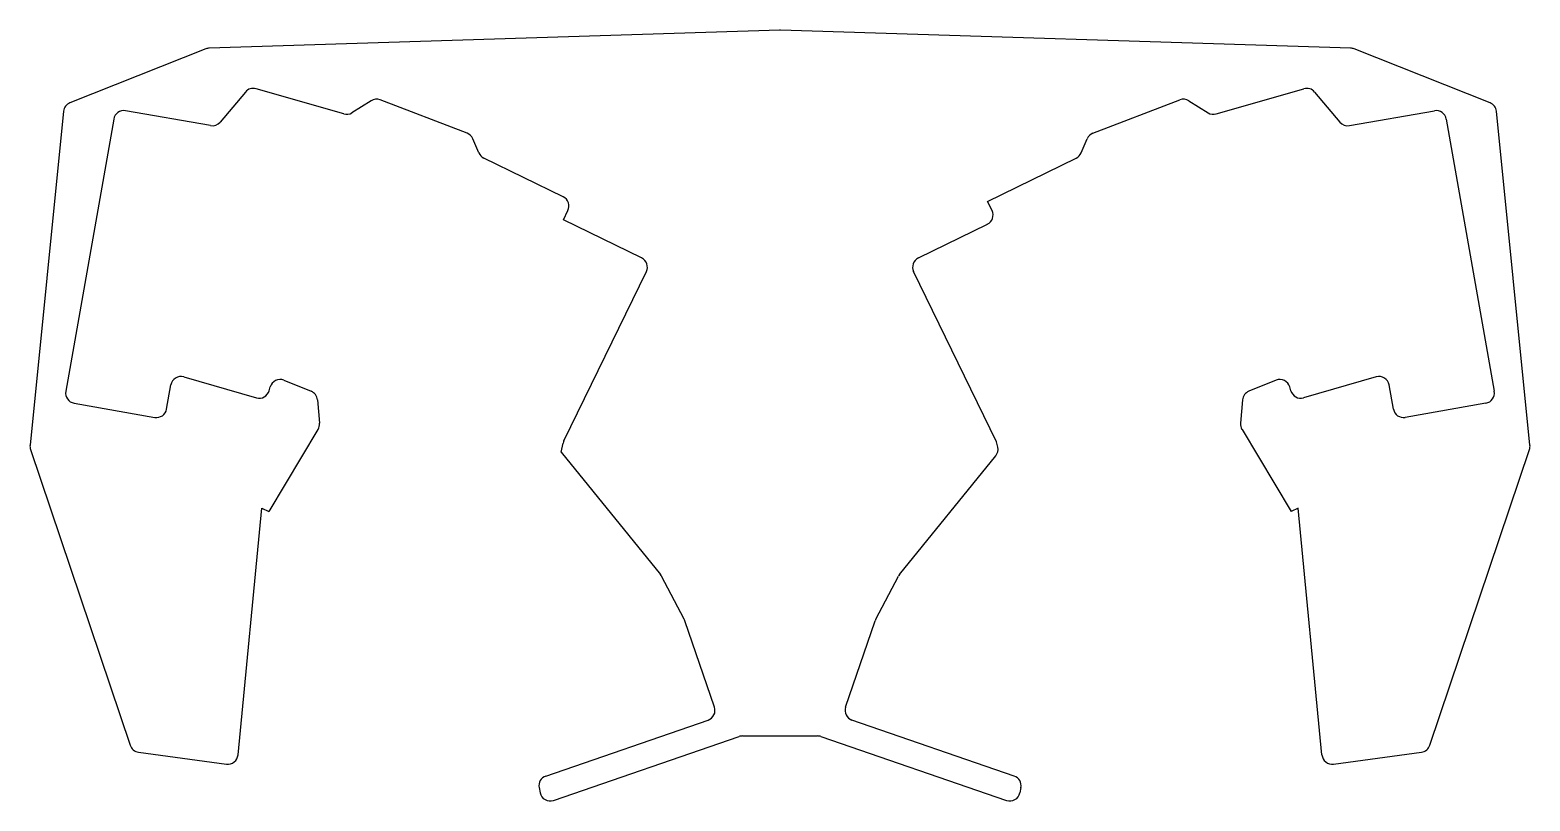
# Model space of a CAD drawing. Header units: millimetres. Extents: x 83 to 376, y -231 to -80.
import ezdxf

# ---------------------------------------------------------------- set-up
doc = ezdxf.new("R2010")
doc.units = ezdxf.units.MM

msp = doc.modelspace()

# ---------------------------------------------------------------- linework, layer by layer
for p, q in [((229.63, -80.39), (118.21, -83.93)), ((341.18, -83.93), (229.76, -80.39)), ((117.54, -84.07), (90.99, -94.6)), ((368.4, -94.6), (341.85, -84.07)), ((125.26, -92.5), (120.32, -98.39)), ((144.47, -96.77), (127.35, -91.86)), ((314.92, -96.77), (332.04, -91.86)), ((334.13, -92.5), (339.07, -98.39)), ((89.74, -96.26), (83.19, -161.47)), ((118.44, -99.07), (101.85, -96.15)), ((149.83, -94.2), (146.08, -96.54)), ((168.56, -100.54), (151.6, -94.03)), ((290.83, -100.54), (307.78, -94.03)), ((309.56, -94.2), (313.31, -96.54)), ((340.95, -99.07), (357.54, -96.15)), ((376.2, -161.47), (369.65, -96.26)), ((99.53, -97.77), (90.16, -150.95)), ((359.85, -97.77), (369.23, -150.95)), ((170.87, -104.4), (169.68, -101.62)), ((288.52, -104.4), (289.71, -101.62)), ((187.35, -112.98), (171.83, -105.41)), ((270.24, -113.85), (287.55, -105.41)), ((271.12, -115.65), (270.24, -113.85)), ((187.39, -117.45), (188.27, -115.65)), ((202.67, -124.9), (187.39, -117.45)), ((256.72, -124.9), (270.2, -118.32)), ((187.48, -160.61), (203.59, -127.58)), ((272.02, -160.83), (255.8, -127.58)), ((113.21, -148.14), (127.41, -152.22)), ((132.78, -148.8), (138.09, -150.95)), ((326.61, -148.8), (321.3, -150.95)), ((346.18, -148.14), (331.97, -152.22)), ((109.85, -154.42), (110.68, -149.72)), ((129.89, -150.85), (130.1, -150.1)), ((329.5, -150.85), (329.29, -150.1)), ((349.53, -154.42), (348.7, -149.72)), ((91.78, -153.27), (107.54, -156.05)), ((139.33, -152.63), (139.72, -157.18)), ((320.06, -152.63), (319.67, -157.18)), ((367.61, -153.27), (351.85, -156.05)), ((139.44, -158.39), (129.82, -174.4)), ((186.95, -162.82), (187.32, -161.07)), ((272.24, -161.89), (272.02, -160.83)), ((319.95, -158.39), (329.57, -174.4)), ((83.29, -162.31), (102.75, -220.1)), ((186.95, -162.82), (206.33, -186.76)), ((253.05, -186.76), (271.84, -163.57)), ((356.64, -220.1), (376.1, -162.31)), ((123.82, -221.97), (128.45, -173.77)), ((128.45, -173.77), (129.82, -174.4)), ((330.94, -173.77), (329.57, -174.4)), ((335.57, -221.97), (330.94, -173.77)), ((210.96, -195.48), (206.55, -187.09)), ((248.43, -195.48), (252.84, -187.09)), ((216.89, -212.63), (211.08, -195.76)), ((242.5, -212.63), (248.31, -195.76)), ((183.94, -226.1), (215.65, -215.18)), ((275.45, -226.1), (243.74, -215.18)), ((185.44, -230.87), (221.69, -218.38)), ((222.34, -218.28), (237.04, -218.28)), ((237.7, -218.38), (273.95, -230.87)), ((104.37, -221.45), (121.56, -223.76)), ((337.82, -223.76), (355.01, -221.45)), ((182.63, -228.37), (182.82, -229.36)), ((276.76, -228.37), (276.57, -229.36))]:
    msp.add_line(p, q)
for centre, start, end in [((229.69, -82.39), 88.1789, 91.8211), ((118.27, -85.93), 91.8211, 111.6355), ((341.11, -85.93), 68.3645, 88.1789), ((126.79, -93.78), 74, 140.0038), ((332.59, -93.78), 39.9962, 106), ((91.73, -96.46), 111.6355, 174.2688), ((101.5, -98.12), 80, 170), ((145.02, -94.85), 254, 302.0193), ((150.89, -95.9), 69, 122.0193), ((308.5, -95.9), 57.9807, 111), ((314.37, -94.85), 237.9807, 286), ((357.89, -98.12), 10, 100), ((367.66, -96.46), 5.7312, 68.3645), ((118.79, -97.1), 260, 320.0038), ((340.6, -97.1), 219.9962, 280), ((167.84, -102.4), 23.1942, 69), ((291.55, -102.4), 111, 156.8058), ((172.71, -103.61), 203.1942, 244), ((286.68, -103.61), 296, 336.8058), ((186.47, -114.77), 333.9642, 64), ((269.32, -116.53), 296, 26.0358), ((201.79, -126.7), 334, 64), ((257.6, -126.7), 116, 206), ((112.65, -150.06), 73.9837, 170), ((132.03, -150.65), 67.9758, 164), ((327.36, -150.65), 16, 112.0242), ((346.73, -150.06), 10, 106.0163), ((92.13, -151.3), 170, 260), ((127.97, -150.3), 253.9837, 344), ((137.34, -152.8), 4.9231, 67.9758), ((322.05, -152.8), 112.0242, 175.0769), ((331.42, -150.3), 196, 286.0163), ((367.26, -151.3), 280, 10), ((107.89, -154.08), 260, 350), ((351.5, -154.08), 190, 280), ((137.73, -157.36), 329, 4.9231), ((321.66, -157.36), 175.0769, 211), ((189.28, -161.49), 154, 168.0457), ((85.18, -161.67), 174.2688, 198.6087), ((270.29, -162.31), 321, 11.9543), ((374.21, -161.67), 341.3913, 5.7312), ((204.78, -188.02), 27.7339, 39), ((254.61, -188.02), 141, 152.2661), ((209.19, -196.41), 19, 27.7339), ((250.2, -196.41), 152.2661, 161), ((215, -213.29), 289, 19), ((244.39, -213.29), 161, 251), ((222.34, -220.28), 90, 109), ((237.04, -220.28), 71, 90), ((104.64, -219.46), 198.6087, 262.3221), ((121.83, -221.78), 262.3221, 354.519), ((337.56, -221.78), 185.481, 277.6779), ((354.75, -219.46), 277.6779, 341.3913), ((184.59, -227.99), 109, 191.0965), ((274.8, -227.99), 348.9035, 71), ((184.79, -228.98), 191.0965, 289), ((274.6, -228.98), 251, 348.9035)]:
    msp.add_arc(centre, 2, start, end)

doc.saveas('drawing.dxf')
